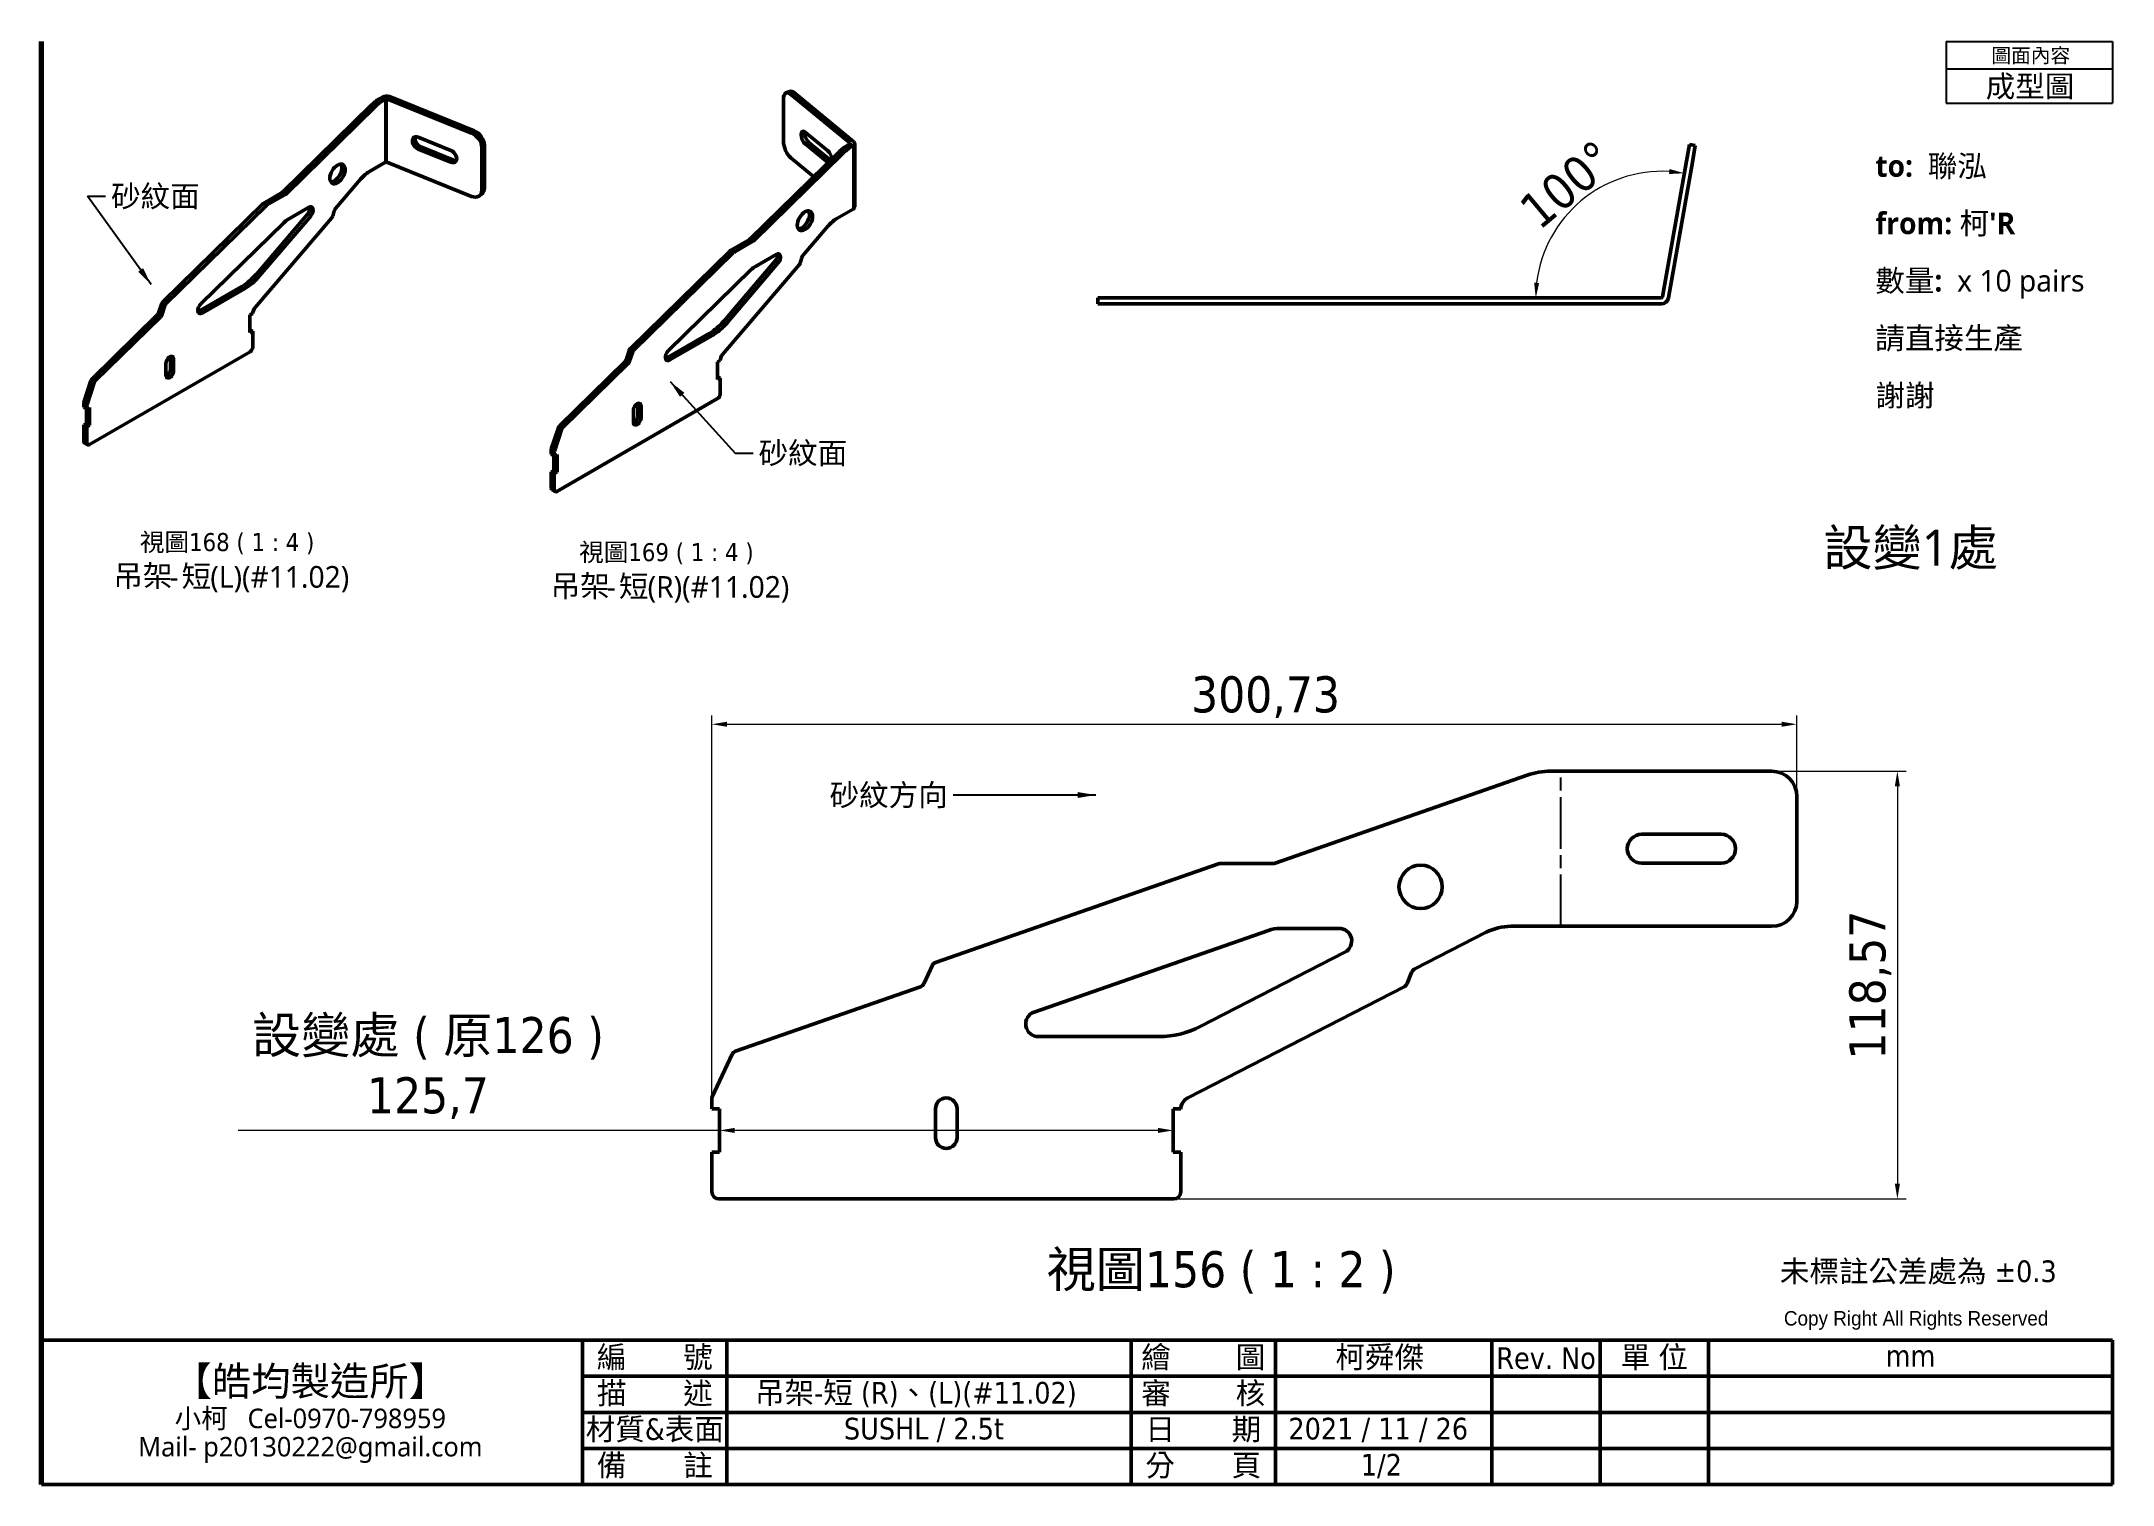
# Model space of a CAD drawing. Header units: millimetres. Extents: x 10 to 584, y 10 to 410.
import ezdxf
from ezdxf.enums import TextEntityAlignment as Align

# ---------------------------------------------------------------- set-up
doc = ezdxf.new("R2010")
doc.units = ezdxf.units.MM
doc.header["$LTSCALE"] = 2
doc.linetypes.add('CHAIN', pattern=[0.3543, 0.2362, -0.0295, 0.0591, -0.0295])
for name, color, linetype, lineweight in [('可見 (ISO)', 7, 'Continuous', 50), ('圖框 (ISO)', 7, 'Continuous', 70), ('折彎中心線 (ISO)', 7, 'CHAIN', 25), ('標註 (ISO)', 12, 'Continuous', 18), ('標題 (ISO)', 7, 'Continuous', 50), ('窄部可見 (ISO)', 7, 'Continuous', 35), ('符號 (ISO)', 7, 'Continuous', 25)]:
    doc.layers.add(name, color=color, linetype=linetype, lineweight=lineweight)
doc.styles.add('@2.0標示文字 (ISO)', font='tahoma_0.ttf')
doc.styles.add('@2.5註記文字 (ISO)', font='tahoma_0.ttf')
doc.styles.add('@3.0標示文字 (ISO)', font='tahoma_0.ttf')
doc.styles.add('文字型式111', font='Microsoft JhengHei.ttf')
doc.styles.add('文字型式117', font='segoeui_0.ttf')
doc.styles.add('標示文字 (ISO)', font='tahoma_0.ttf')
doc.styles.add('註記文字 (ISO)', font='tahoma_0.ttf')
doc.dimstyles.new('預設 (ISO)', dxfattribs={"dimscale": 2, "dimtxt": 5, "dimasz": 2.1, "dimexe": 1.2, "dimexo": 0.5, "dimgap": 0.3, "dimtad": 1, "dimrnd": 1e-08, "dimtxsty": '標示文字 (ISO)', "dimcen": 0.09, "dimdle": 3, "dimclrd": 256, "dimclre": 256, "dimclrt": 256, "dimazin": 2, "dimtfac": 1, "dimtmove": 0, "dimatfit": 3, "dimfxl": 0, "dimtolj": 1, "dimtzin": 0, "dimlwd": -1, "dimlwe": -1, "dimarcsym": 0})
doc.dimstyles.new('預設 - Method 1b (ISO)$7', dxfattribs={"dimscale": 2, "dimtxt": 3, "dimasz": 2.5, "dimexe": 3.175, "dimexo": 0, "dimgap": 0.762, "dimtad": 1, "dimtoh": 1, "dimrnd": 1e-08, "dimtxsty": '註記文字 (ISO)', "dimcen": 0.09, "dimdle": 10, "dimclrd": 256, "dimclre": 256, "dimclrt": 256, "dimazin": 2, "dimtfac": 1.166667, "dimtmove": 0, "dimatfit": 3, "dimfxl": 0, "dimtolj": 1, "dimlwd": -1, "dimlwe": -1, "dimarcsym": 0})

# ---------------------------------------------------------------- blocks, each defined once
blk = doc.blocks.new('圖框 預設圖框')
at = {"layer": '圖框 (ISO)', "flags": 128}
blk.add_lwpolyline([(5, 5), (5, 205)], dxfattribs=at)
blk = doc.blocks.new('標題欄框 KSJ-單位mm')
at = {"layer": '標題 (ISO)'}
for p, q in [((41.84, 139.37), (328.84, 139.37)), ((41.84, 130.09), (41.84, 139.37)), ((116.84, 139.37), (116.84, 119.37)), ((136.84, 139.37), (136.84, 119.37)), ((136.84, 139.37), (136.84, 119.37)), ((192.84, 139.37), (192.84, 119.37)), ((212.84, 139.37), (212.84, 119.37)), ((212.84, 139.37), (212.84, 119.37)), ((242.84, 139.37), (242.84, 119.37)), ((257.84, 139.37), (257.84, 119.37)), ((272.84, 139.37), (272.84, 119.37)), ((328.84, 133.09), (328.84, 139.37)), ((116.84, 134.37), (192.84, 134.37)), ((192.84, 134.37), (212.84, 134.37)), ((212.84, 134.37), (242.84, 134.37)), ((242.84, 134.37), (328.84, 134.37)), ((328.84, 133.09), (328.84, 119.37)), ((41.84, 119.37), (41.84, 130.09)), ((116.84, 129.37), (192.84, 129.37)), ((192.84, 129.37), (242.84, 129.37)), ((242.84, 129.37), (328.84, 129.37)), ((116.84, 124.37), (192.84, 124.37)), ((192.84, 124.37), (242.84, 124.37)), ((242.84, 124.37), (328.84, 124.37)), ((41.84, 119.37), (328.84, 119.37)), ((242.84, 119.37), (328.84, 119.37))]:
    blk.add_line(p, q, dxfattribs=at)
at = {"layer": '標題 (ISO)', "insert": (283.3, 143.41), "char_height": 2, "attachment_point": 1, "style": '註記文字 (ISO)'}
blk.add_mtext('\\f新細明體|b0|i0;\\H2.0000;Copy Right All Rights Reserved', dxfattribs=at)
at = {"layer": '標題 (ISO)', "char_height": 3, "attachment_point": 5, "style": '註記文字 (ISO)'}
for s, insert, width in [('編       號', (126.84, 136.87), 20), ('繪        圖        ', (202.84, 136.87), 20), ('Rev. No', (250.34, 136.87), 15), ('單 位 ', (265.34, 136.87), 15), ('mm', (300.84, 137.21), 56), ('描       述', (126.84, 131.87), 20), ('審        核', (202.84, 131.87), 20), ('材質&表面', (126.84, 126.87), 20), ('日       期', (202.84, 126.87), 20), ('備       註', (126.84, 121.87), 20), ('分       頁', (202.84, 121.87), 20)]:
    blk.add_mtext(s, dxfattribs=dict(at, insert=insert, width=width))
at = {"layer": '標題 (ISO)', "insert": (79.1, 129.03), "char_height": 3, "width": 74.2489, "attachment_point": 5, "line_spacing_factor": 0.871881, "style": '註記文字 (ISO)'}
blk.add_mtext('{\\fMicrosoft JhengHei|b1|i0|c136|p34;\\H1.33333x;【皓均製造所】\\P\\fMicrosoft JhengHei|b0|i0|c136|p34;\\H0.675x;小柯   \\fMicrosoft JhengHei|b0|i0|c0|p34;Cel-\\f@Microsoft JhengHei|b0|i0|c0|p34;0970-798959\\H1.40979x; \\H0.70932x;\\P\\fMicrosoft JhengHei|b0|i0|c0|p34;Mail- \\f@Microsoft JhengHei|b0|i0|c0|p34;p20130222@gmail.com\\H1.08693x; }', dxfattribs=at)
at = {"layer": '標題 (ISO)', "style": '註記文字 (ISO)'}
for tag, p in [('請輸入編號', (164.84, 136.87)), ('請輸入審核人員', (227.84, 131.87)), ('(變更序號)輸入1', (250.34, 131.87)), ('變更的日期1', (265.34, 131.87)), ('設計變更的內容1', (300.84, 131.87)), ('(變更序號)輸入2', (250.34, 126.87)), ('變更的日期2', (265.34, 126.87)), ('設計變更的內容2', (300.84, 126.87)), ('請輸入備註', (164.84, 121.87)), ('(變更序號)輸入3', (250.34, 121.87)), ('變更的日期3', (265.34, 121.87)), ('設計變更的內容3', (300.84, 121.87))]:
    blk.add_attdef(tag, text='', height=3, dxfattribs=at).set_placement(p, align=Align.MIDDLE_CENTER)
for tag, p in [('請輸入繪圖人員_001', (221.16, 135.53)), ('請輸入描述_001', (140.73, 130.6)), ('請輸入材質&表面處理_001', (153.05, 125.62)), ('請輸入日期_001', (214.64, 125.62)), ('請輸入分頁_001', (224.67, 120.62))]:
    blk.add_attdef(tag, p, '', height=3, dxfattribs=at)
blk = doc.blocks.new('表格1')
at = {"layer": '符號 (ISO)'}
for p, q in [((268.95, 205), (292, 205)), ((268.95, 205), (268.95, 201.22)), ((292, 205), (292, 201.22)), ((268.95, 201.22), (292, 201.22)), ((268.95, 201.22), (268.95, 196.44)), ((292, 201.22), (292, 196.44)), ((268.95, 196.44), (292, 196.44))]:
    blk.add_line(p, q, dxfattribs=at)
at = {"layer": '符號 (ISO)', "attachment_point": 7}
for s, insert, char_height, style in [('圖面內容', (275.21, 201.83), 2, '@2.0標示文字 (ISO)'), ('成型圖', (274.42, 196.92), 3, '@3.0標示文字 (ISO)')]:
    blk.add_mtext(s, dxfattribs=dict(at, insert=insert, char_height=char_height, style=style))
blk = doc.blocks.new('*D11')
at = {"layer": 'Defpoints', "color": 0}
for p in [(465.91, 376.8), (445.33, 371.12), (341.39, 338.91), (459.23, 338.91)]:
    blk.add_point(p, dxfattribs=at)
at = {"layer": '標註 (ISO)'}
blk.add_line((342.39, 338.91), (426.54, 338.91), dxfattribs=at)
blk.add_arc((459.23, 338.91), 35.09, 86.86251, 173.13749, dxfattribs=at)
for points in [[(461.23, 374.64), (461.07, 373.25), (465.32, 373.46)], [(425.09, 343.06), (423.69, 343.14), (424.14, 338.91)]]:
    blk.add_solid(points, dxfattribs=at)
at = {"layer": '標註 (ISO)', "insert": (429.59, 374.22), "char_height": 10, "attachment_point": 2, "rotation": 40, "style": '標示文字 (ISO)'}
blk.add_mtext('\\A1;100°', dxfattribs=at)
blk = doc.blocks.new('*D12')
at = {"layer": 'Defpoints', "color": 0}
for p in [(496.51, 220.74), (496.51, 200.73), (195.78, 116.83)]:
    blk.add_point(p, dxfattribs=at)
at = {"layer": '標註 (ISO)'}
for p, q in [((195.78, 117.83), (195.78, 223.14)), ((199.98, 220.74), (492.31, 220.74)), ((496.51, 201.73), (496.51, 223.14))]:
    blk.add_line(p, q, dxfattribs=at)
for points in [[(199.98, 221.44), (199.98, 220.04), (195.78, 220.74)], [(492.31, 221.44), (492.31, 220.04), (496.51, 220.74)]]:
    blk.add_solid(points, dxfattribs=at)
at = {"layer": '標註 (ISO)', "insert": (349.25, 234.03), "char_height": 10, "attachment_point": 2, "style": '標示文字 (ISO)'}
blk.add_mtext('\\A1;300,73', dxfattribs=at)
blk = doc.blocks.new('*D13')
at = {"layer": 'Defpoints', "color": 0}
for p in [(489.51, 207.73), (323.78, 89.16), (524.36, 89.16)]:
    blk.add_point(p, dxfattribs=at)
at = {"layer": '標註 (ISO)'}
for p, q in [((490.51, 207.73), (526.76, 207.73)), ((524.36, 203.53), (524.36, 93.36)), ((324.78, 89.16), (526.76, 89.16))]:
    blk.add_line(p, q, dxfattribs=at)
for points in [[(523.66, 203.53), (525.06, 203.53), (524.36, 207.73)], [(523.66, 93.36), (525.06, 93.36), (524.36, 89.16)]]:
    blk.add_solid(points, dxfattribs=at)
at = {"layer": '標註 (ISO)', "insert": (511.05, 148.45), "char_height": 10, "attachment_point": 2, "rotation": 90, "style": '標示文字 (ISO)'}
blk.add_mtext('\\A1;118,57', dxfattribs=at)
blk = doc.blocks.new('*D14')
at = {"layer": 'Defpoints', "color": 0}
for p in [(197.93, 114.16), (323.63, 114.16), (323.63, 108.16)]:
    blk.add_point(p, dxfattribs=at)
at = {"layer": '標註 (ISO)'}
for p, q in [((197.93, 108.16), (64.52, 108.16)), ((319.43, 108.16), (202.13, 108.16))]:
    blk.add_line(p, q, dxfattribs=at)
for points in [[(202.13, 108.86), (202.13, 107.46), (197.93, 108.16)], [(319.43, 108.86), (319.43, 107.46), (323.63, 108.16)]]:
    blk.add_solid(points, dxfattribs=at)
at = {"layer": '標註 (ISO)', "insert": (117.11, 139.58), "char_height": 10, "attachment_point": 2, "style": '標示文字 (ISO)'}
blk.add_mtext('\\A1;\\fTahoma|b0|i0;\\H10.0000;設變處 ( 原126 )\\P\\fTahoma|b0|i0;\\H10.0000;125,7', dxfattribs=at)

msp = doc.modelspace()

# ---------------------------------------------------------------- linework, layer by layer
at = {"layer": '可見 (ISO)'}
for p, q in [((216.347, 395.705), (217.371, 396.119)), ((101.615, 392.465), (76.902, 368.248)), ((102.499, 391.954), (77.786, 367.737)), ((104.513, 394.593), (103.943, 394.264)), ((105.397, 394.083), (104.827, 393.754)), ((129.187, 384.611), (105.717, 394.099)), ((129.904, 385.203), (106.434, 394.69)), ((215.651, 382.276), (215.651, 394.115)), ((217.659, 395.318), (234.092, 381.768)), ((218.682, 395.732), (235.116, 382.182)), ((227.983, 379.661), (221.674, 384.863)), ((114.442, 383.428), (123.453, 379.785)), ((123.453, 376.519), (114.442, 380.162)), ((124.17, 377.11), (115.159, 380.753)), ((132.054, 368.755), (132.054, 380.595)), ((132.771, 369.347), (132.771, 381.186)), ((231.166, 379.454), (206.453, 355.237)), ((232.049, 378.944), (207.337, 354.727)), ((221.674, 381.597), (227.983, 376.395)), ((222.697, 382.011), (228.713, 377.051)), ((234.064, 381.583), (233.494, 381.254)), ((234.948, 381.073), (234.377, 380.743)), ((235.387, 364.13), (235.387, 381.685)), ((465.908, 376.803), (466.718, 381.399)), ((466.718, 381.399), (468.359, 381.11)), ((467.549, 376.514), (468.359, 381.11)), ((100.895, 373.929), (105.397, 376.528)), ((105.717, 376.545), (129.187, 367.057)), ((224.057, 372.488), (217.659, 377.763)), ((465.908, 376.803), (459.274, 339.182)), ((467.549, 376.514), (460.915, 338.893)), ((76.728, 368.113), (71.538, 365.116)), ((77.612, 367.602), (72.422, 364.606)), ((91.5, 363.687), (98.47, 371.85)), ((132.13, 367.805), (131.413, 367.214)), ((71.364, 364.981), (43.637, 337.81)), ((72.247, 364.471), (44.521, 337.3)), ((83.744, 362.115), (69.573, 345.516)), ((78.304, 360.654), (84.062, 363.978)), ((90.721, 361.588), (91.172, 363.088)), ((230.446, 360.919), (234.948, 363.518)), ((54.185, 337.259), (77.14, 359.754)), ((69.229, 336.223), (90.43, 361.056)), ((84.628, 361.605), (70.457, 345.006)), ((221.051, 350.677), (228.02, 358.84)), ((200.914, 351.971), (173.187, 324.8)), ((201.798, 351.461), (174.071, 324.289)), ((206.279, 355.102), (201.089, 352.106)), ((207.163, 354.592), (201.973, 351.596)), ((207.855, 347.643), (213.612, 350.967)), ((183.736, 324.249), (206.691, 346.743)), ((198.78, 323.212), (219.98, 348.045)), ((213.295, 349.105), (199.124, 332.506)), ((214.178, 348.595), (200.007, 331.995)), ((220.272, 348.577), (220.723, 350.077)), ((65.53, 342.051), (53.709, 335.227)), ((66.413, 341.541), (54.593, 334.716)), ((302.815, 338.907), (302.815, 337.24)), ((302.815, 338.907), (302.908, 338.907)), ((306.592, 338.907), (302.908, 338.907)), ((306.592, 338.907), (307.169, 338.907)), ((341.393, 338.907), (307.169, 338.907)), ((341.97, 338.907), (341.393, 338.907)), ((343.579, 338.907), (341.97, 338.907)), ((343.579, 338.907), (344.156, 338.907)), ((396.438, 338.907), (344.156, 338.907)), ((396.438, 338.907), (396.767, 338.907)), ((406.553, 338.907), (396.767, 338.907)), ((406.882, 338.907), (406.553, 338.907)), ((453.48, 338.907), (406.882, 338.907)), ((453.48, 338.907), (457.87, 338.907)), ((458.946, 338.907), (457.87, 338.907)), ((42.171, 334.212), (24.021, 316.426)), ((43.055, 333.702), (24.905, 315.916)), ((43.331, 337.314), (42.477, 334.709)), ((44.214, 336.804), (43.361, 334.198)), ((67.798, 334.175), (68.558, 334.614)), ((67.798, 329.276), (67.798, 334.175)), ((68.558, 334.564), (68.515, 334.589)), ((68.558, 334.614), (68.558, 334.564)), ((302.815, 337.24), (302.908, 337.24)), ((306.592, 337.24), (302.908, 337.24)), ((306.592, 337.24), (307.169, 337.24)), ((341.393, 337.24), (307.169, 337.24)), ((341.97, 337.24), (341.393, 337.24)), ((343.579, 337.24), (341.97, 337.24)), ((343.579, 337.24), (344.156, 337.24)), ((396.438, 337.24), (344.156, 337.24)), ((396.438, 337.24), (396.767, 337.24)), ((406.553, 337.24), (396.767, 337.24)), ((406.882, 337.24), (406.553, 337.24)), ((453.48, 337.24), (406.882, 337.24)), ((453.48, 337.24), (457.87, 337.24)), ((458.946, 337.24), (457.87, 337.24)), ((68.558, 329.715), (67.798, 330.154)), ((68.558, 329.715), (67.798, 329.276)), ((68.558, 325.225), (68.558, 329.715)), ((195.08, 329.041), (183.26, 322.216)), ((195.964, 328.531), (184.144, 321.706)), ((23.303, 298.28), (67.851, 324)), ((45.754, 322.469), (45.754, 319.203)), ((46.638, 321.959), (46.638, 318.693)), ((172.881, 324.304), (172.028, 321.698)), ((173.765, 323.793), (172.912, 321.188)), ((197.349, 321.165), (198.109, 321.604)), ((198.066, 321.579), (198.109, 321.554)), ((198.109, 321.604), (198.109, 321.554)), ((23.715, 315.93), (21.762, 309.965)), ((44.516, 317.468), (44.516, 320.734)), ((171.722, 321.202), (153.572, 303.416)), ((172.606, 320.692), (154.456, 302.905)), ((197.349, 316.266), (197.349, 321.165)), ((197.349, 317.144), (198.109, 316.705)), ((198.109, 316.705), (197.349, 316.266)), ((198.109, 312.214), (198.109, 316.705)), ((24.599, 315.42), (22.646, 309.455)), ((152.854, 285.27), (197.402, 310.989)), ((21.712, 309.677), (21.712, 308.588)), ((22.596, 308.078), (21.712, 308.588)), ((22.472, 308.15), (22.472, 304.128)), ((22.596, 309.167), (22.596, 308.078)), ((22.596, 308.078), (23.356, 308.517)), ((23.356, 308.517), (23.356, 303.618)), ((174.067, 304.457), (174.067, 307.723)), ((175.305, 309.458), (175.305, 306.192)), ((176.188, 308.948), (176.188, 305.682)), ((22.472, 304.128), (21.712, 303.689)), ((21.712, 303.689), (21.712, 299.199)), ((22.596, 303.179), (21.712, 303.689)), ((21.919, 298.741), (22.803, 298.231)), ((23.356, 303.618), (22.472, 304.128)), ((23.356, 303.618), (22.596, 303.179)), ((22.596, 303.179), (22.596, 298.688)), ((153.266, 302.92), (151.313, 296.954)), ((154.15, 302.409), (152.196, 296.444)), ((151.263, 296.667), (151.263, 295.578)), ((151.263, 295.578), (152.147, 295.068)), ((152.023, 295.139), (152.023, 291.118)), ((152.147, 296.157), (152.147, 295.068)), ((152.147, 295.068), (152.907, 295.507)), ((152.907, 295.507), (152.907, 290.608)), ((152.023, 291.118), (151.263, 290.679)), ((151.263, 290.679), (151.263, 286.188)), ((151.263, 290.679), (152.147, 290.169)), ((152.023, 291.118), (152.907, 290.608)), ((152.907, 290.608), (152.147, 290.169)), ((152.147, 290.169), (152.147, 285.678)), ((151.47, 285.73), (152.354, 285.22)), ((489.513, 207.733), (428.364, 207.733)), ((421.779, 206.618), (351.882, 182.247)), ((496.513, 171.733), (496.513, 200.733)), ((453.513, 190.233), (475.513, 190.233)), ((336.216, 182.08), (257.792, 154.736)), ((351.388, 182.164), (336.71, 182.164)), ((475.513, 182.233), (453.513, 182.233)), ((285.129, 140.968), (350.054, 163.606)), ((353.346, 164.164), (369.631, 164.164)), ((390.671, 152.932), (410.383, 163.072)), ((417.245, 164.733), (489.513, 164.733)), ((371.232, 157.551), (331.151, 136.933)), ((256.927, 153.954), (254.513, 148.778)), ((388.467, 148.891), (389.742, 151.928)), ((253.648, 147.996), (202.312, 130.096)), ((327.679, 117.154), (387.643, 148)), ((319.715, 134.164), (286.281, 134.164)), ((201.446, 129.314), (195.921, 117.465)), ((195.78, 116.831), (195.78, 114.164)), ((195.78, 114.164), (197.93, 114.164)), ((197.93, 114.164), (197.93, 102.164)), ((257.78, 106.164), (257.78, 114.164)), ((263.78, 114.164), (263.78, 106.164)), ((323.63, 102.164), (323.63, 114.164)), ((323.63, 114.164), (325.78, 114.164)), ((325.78, 114.164), (325.78, 114.041)), ((197.93, 102.164), (195.78, 102.164)), ((195.78, 102.164), (195.78, 91.164)), ((325.78, 102.164), (323.63, 102.164)), ((325.78, 91.164), (325.78, 102.164)), ((197.78, 89.164), (323.78, 89.164))]:
    msp.add_line(p, q, dxfattribs=at)
msp.add_circle((392.239, 175.667), 6, dxfattribs=at)
for centre, radius, start, end in [((458.946, 339.24), 0.333, 270, 350), ((458.946, 339.24), 2, 270, 350), ((428.364, 187.733), 20, 90, 109.222142), ((489.513, 200.733), 7, 0, 90), ((453.513, 186.233), 4, 90, 270), ((475.513, 186.233), 4, 270, 90), ((336.71, 180.664), 1.5, 90, 109.222142), ((351.388, 183.664), 1.5, 270, 289.222142), ((489.513, 171.733), 7, 270, 0), ((353.346, 154.164), 10, 90, 109.222142), ((369.631, 160.664), 3.5, 297.222142, 90), ((417.245, 149.733), 15, 90, 117.222142), ((258.286, 153.32), 1.5, 109.222142, 155), ((391.586, 151.153), 2, 117.222142, 157.222142), ((253.154, 149.412), 1.5, 289.222142, 335), ((386.831, 149.578), 1.775, 297.222142, 337.222142), ((286.281, 137.664), 3.5, 109.222142, 270), ((319.715, 159.164), 25, 270, 297.222142), ((202.806, 128.68), 1.5, 109.222142, 155), ((197.28, 116.831), 1.5, 155, 180), ((260.78, 114.164), 3, 0, 180), ((329.28, 114.041), 3.5, 117.222142, 180), ((260.78, 106.164), 3, 180, 0), ((197.78, 91.164), 2, 180, 270), ((323.78, 91.164), 2, 270, 0)]:
    msp.add_arc(centre, radius, start, end, dxfattribs=at)
for centre, major_axis, ratio, start_param, end_param in [((218.682, 392.874), (-1.312, 3.245), 0.4683232, 5.5710674, 6.2831853), ((103.943, 386.099), (-5, -8.66), 0.5773503, 3.9269908, 4.2624805), ((104.827, 385.589), (-5, -8.66), 0.5773503, 3.9269908, 4.2624805), ((105.574, 393.981), (-1.5, 0), 0.5773503, 4.1015237, 5.4977871), ((105.574, 393.981), (-0.25, 0), 0.5773503, 4.1015237, 5.4977871), ((217.659, 392.46), (-1.312, 3.245), 0.4683232, 5.5710674, 7.1418637), ((129.187, 381.754), (-2.227, 2.7), 0.6688348, 3.8231013, 5.3938976), ((129.904, 382.345), (-2.227, 2.7), 0.6688348, 3.8231013, 5.3938976), ((221.674, 383.23), (-0.75, 1.854), 0.4683232, 5.5710674, 8.71266), ((222.697, 383.644), (0.75, -1.854), 0.4683232, 3.7721252, 5.5710674), ((114.442, 381.795), (-1.272, 1.543), 0.6688348, 5.3938976, 8.5354903), ((115.159, 382.386), (-1.272, 1.543), 0.6688348, 0.3547375, 2.2523049), ((123.453, 378.152), (1.272, -1.543), 0.6688348, 5.3938976, 8.5354903), ((217.659, 380.621), (-1.312, 3.245), 0.4683232, 0.8586784, 2.4294747), ((227.983, 378.028), (-0.75, 1.854), 0.4683232, 4.2062621, 5.5710674), ((233.494, 373.089), (-5, -8.66), 0.5773503, 3.9269908, 4.2624805), ((234.377, 372.578), (-5, -8.66), 0.5773503, 3.9269908, 4.2624805), ((233.887, 381.685), (0.25, 0), 0.5773503, 5.4977871, 6.8940505), ((233.887, 381.685), (1.5, 0), 0.5773503, 5.4977871, 6.8940505), ((91.171, 373.799), (1.5, 2.598), 0.5773503, 3.4406587, 5.9841193), ((100.895, 367.806), (3.75, 6.495), 0.5773503, 0.7853982, 1.2605142), ((105.574, 376.426), (0.25, 0), 0.5773503, 0.9599311, 2.3561945), ((124.17, 378.743), (1.272, -1.543), 0.6688348, 5.3938976, 5.9284478), ((227.983, 378.028), (0.75, -1.854), 0.4683232, 5.5710674, 5.6000371), ((76.728, 368.725), (-0.375, -0.65), 0.5773503, 0.7853982, 1.1208878), ((77.612, 368.215), (-0.375, -0.65), 0.5773503, 0.7853982, 1.1208878), ((129.187, 369.914), (2.227, -2.7), 0.6688348, 5.3938976, 6.9646939), ((129.904, 370.506), (2.227, -2.7), 0.6688348, 0, 0.6815086), ((71.538, 364.504), (-0.375, -0.65), 0.5773503, 3.9269908, 4.2624805), ((72.422, 363.994), (-0.375, -0.65), 0.5773503, 3.9269908, 4.2624805), ((83.178, 363.059), (-0.875, -1.516), 0.5773503, 1.2605142, 2.6121223), ((84.062, 362.549), (0.875, 1.516), 0.5773503, 4.4021068, 7.0685835), ((91.824, 363.148), (0.5, 0.866), 0.5773503, 1.2605142, 1.9586459), ((220.722, 360.789), (1.5, 2.598), 0.5773503, 3.4406587, 5.9841193), ((233.887, 364.13), (1.5, 0), 0.5773503, 5.4977871, 6.2831853), ((78.304, 356.571), (2.5, 4.33), 0.5773503, 0.7853982, 1.1208878), ((90.143, 361.534), (0.444, 0.768), 0.5773503, 4.4021068, 5.1002385), ((230.446, 354.795), (3.75, 6.495), 0.5773503, 0.7853982, 1.2605142), ((201.089, 351.494), (-0.375, -0.65), 0.5773503, 3.9269908, 4.2624805), ((201.973, 350.983), (-0.375, -0.65), 0.5773503, 3.9269908, 4.2624805), ((206.279, 355.715), (-0.375, -0.65), 0.5773503, 0.7853982, 1.1208878), ((207.163, 355.204), (-0.375, -0.65), 0.5773503, 0.7853982, 1.1208878), ((212.728, 350.049), (-0.875, -1.516), 0.5773503, 1.2605142, 2.6121223), ((213.612, 349.538), (0.875, 1.516), 0.5773503, 4.4021068, 7.0685835), ((221.375, 350.137), (0.5, 0.866), 0.5773503, 1.2605142, 1.9586459), ((65.53, 352.258), (-6.25, -10.825), 0.5773503, 0.7853982, 1.2605142), ((66.413, 351.747), (-6.25, -10.825), 0.5773503, 0.7853982, 1.2605142), ((207.855, 343.561), (2.5, 4.33), 0.5773503, 0.7853982, 1.1208878), ((219.693, 348.524), (0.444, 0.768), 0.5773503, 4.4021068, 5.1002385), ((41.997, 334.69), (-0.375, -0.65), 0.5773503, 1.1208878, 1.9198622), ((42.881, 334.18), (-0.375, -0.65), 0.5773503, 1.1208878, 1.9198622), ((43.811, 337.333), (-0.375, -0.65), 0.5773503, 4.2624805, 5.0614548), ((44.695, 336.822), (-0.375, -0.65), 0.5773503, 4.2624805, 5.0614548), ((54.593, 336.145), (-0.875, -1.516), 0.5773503, 4.2624805, 7.0685835), ((53.709, 336.656), (-0.875, -1.516), 0.5773503, 0.5294703, 0.7853982), ((69.795, 335.279), (0.875, 1.516), 0.5773503, 1.2605142, 2.3561945), ((195.08, 339.247), (-6.25, -10.825), 0.5773503, 0.7853982, 1.2605142), ((195.964, 338.737), (-6.25, -10.825), 0.5773503, 0.7853982, 1.2605142), ((45.577, 321.346), (0.75, 1.299), 0.5773503, 5.4977871, 8.6393798), ((44.693, 321.857), (-0.75, -1.299), 0.5773503, 2.3561945, 2.5114554), ((67.851, 324.816), (0.5, 0.866), 0.5773503, 3.9269908, 5.4977871), ((171.547, 321.679), (-0.375, -0.65), 0.5773503, 1.1208878, 1.9198622), ((173.362, 324.322), (-0.375, -0.65), 0.5773503, 4.2624805, 5.0614548), ((174.246, 323.812), (-0.375, -0.65), 0.5773503, 4.2624805, 5.0614548), ((184.144, 323.135), (-0.875, -1.516), 0.5773503, 4.2624805, 7.0685835), ((183.26, 323.645), (-0.875, -1.516), 0.5773503, 0.5294703, 0.7853982), ((199.346, 322.268), (0.875, 1.516), 0.5773503, 1.2605142, 2.3561945), ((24.196, 315.949), (-0.375, -0.65), 0.5773503, 4.2624805, 5.0614548), ((25.08, 315.439), (-0.375, -0.65), 0.5773503, 4.2624805, 5.0614548), ((45.577, 318.08), (-0.75, -1.299), 0.5773503, 5.4977871, 8.6393798), ((44.693, 318.591), (-0.75, -1.299), 0.5773503, 0.6301372, 2.3561945), ((172.431, 321.169), (-0.375, -0.65), 0.5773503, 1.1208878, 1.9198622), ((22.242, 309.984), (-0.375, -0.65), 0.5773503, 5.0614548, 5.4977871), ((197.402, 311.806), (0.5, 0.866), 0.5773503, 3.9269908, 5.4977871), ((23.126, 309.473), (-0.375, -0.65), 0.5773503, 5.0614548, 5.4977871), ((175.128, 308.336), (0.75, 1.299), 0.5773503, 5.4977871, 8.6393798), ((175.128, 305.07), (-0.75, -1.299), 0.5773503, 5.4977871, 8.6393798), ((174.244, 305.58), (-0.75, -1.299), 0.5773503, 0.6301372, 2.3561945), ((174.244, 308.846), (-0.75, -1.299), 0.5773503, 2.3561945, 2.5114554), ((22.419, 299.607), (-0.5, -0.866), 0.5773503, 5.4977871, 6.2831853), ((23.303, 299.097), (-0.5, -0.866), 0.5773503, 5.4977871, 7.0685835), ((153.747, 302.938), (-0.375, -0.65), 0.5773503, 4.2624805, 5.0614548), ((154.631, 302.428), (-0.375, -0.65), 0.5773503, 4.2624805, 5.0614548), ((151.793, 296.973), (-0.375, -0.65), 0.5773503, 5.0614548, 5.4977871), ((152.677, 296.463), (-0.375, -0.65), 0.5773503, 5.0614548, 5.4977871), ((151.97, 286.597), (-0.5, -0.866), 0.5773503, 5.4977871, 6.2831853), ((152.854, 286.086), (-0.5, -0.866), 0.5773503, 5.4977871, 7.0685835)]:
    msp.add_ellipse(centre, major_axis=major_axis, ratio=ratio, start_param=start_param, end_param=end_param, dxfattribs=at)
for centre in [(92.055, 373.289), (221.605, 360.278)]:
    msp.add_ellipse(centre, major_axis=(1.5, 2.598), ratio=0.5773503, dxfattribs=at)
at = {"layer": '折彎中心線 (ISO)', "ltscale": 30.341518}
msp.add_line((431.094, 164.733), (431.094, 207.733), dxfattribs=at)
at = {"layer": '窄部可見 (ISO)'}
for p, q in [((102.499, 391.954), (101.615, 392.465)), ((104.827, 393.754), (103.943, 394.264)), ((105.397, 376.528), (105.397, 394.083)), ((105.717, 376.545), (105.717, 394.099)), ((217.659, 395.318), (218.682, 395.732)), ((129.187, 384.611), (129.904, 385.203)), ((114.442, 380.162), (115.159, 380.753)), ((132.054, 380.595), (132.771, 381.186)), ((221.674, 381.597), (222.697, 382.011)), ((231.166, 379.454), (232.049, 378.944)), ((233.494, 381.254), (234.377, 380.743)), ((234.092, 381.602), (234.092, 381.768)), ((234.948, 381.073), (234.948, 363.518)), ((123.453, 376.519), (124.17, 377.11)), ((227.983, 376.395), (228.086, 376.436)), ((77.612, 367.602), (76.728, 368.113)), ((77.786, 367.737), (76.902, 368.248)), ((132.054, 368.755), (132.771, 369.347)), ((72.247, 364.471), (71.364, 364.981)), ((72.422, 364.606), (71.538, 365.116)), ((84.628, 361.605), (83.744, 362.115)), ((200.914, 351.971), (201.798, 351.461)), ((201.089, 352.106), (201.973, 351.596)), ((206.279, 355.102), (207.163, 354.592)), ((206.453, 355.237), (207.337, 354.727)), ((70.457, 345.006), (69.573, 345.516)), ((213.295, 349.105), (214.178, 348.595)), ((66.413, 341.541), (65.53, 342.051)), ((43.055, 333.702), (42.171, 334.212)), ((43.361, 334.198), (42.477, 334.709)), ((44.214, 336.804), (43.331, 337.314)), ((44.521, 337.3), (43.637, 337.81)), ((54.593, 334.716), (53.709, 335.227)), ((195.08, 329.041), (195.964, 328.531)), ((199.124, 332.506), (200.007, 331.995)), ((46.638, 321.959), (45.754, 322.469)), ((172.028, 321.698), (172.912, 321.188)), ((172.881, 324.304), (173.765, 323.793)), ((173.187, 324.8), (174.071, 324.289)), ((183.26, 322.216), (184.144, 321.706)), ((24.599, 315.42), (23.715, 315.93)), ((24.905, 315.916), (24.021, 316.426)), ((46.638, 318.693), (45.754, 319.203)), ((171.722, 321.202), (172.606, 320.692)), ((22.646, 309.455), (21.762, 309.965)), ((22.596, 309.167), (21.712, 309.677)), ((175.305, 309.458), (176.188, 308.948)), ((175.305, 306.192), (176.188, 305.682)), ((22.596, 298.688), (21.712, 299.199)), ((153.266, 302.92), (154.15, 302.409)), ((153.572, 303.416), (154.456, 302.905)), ((151.263, 296.667), (152.147, 296.157)), ((151.313, 296.954), (152.196, 296.444)), ((151.263, 286.188), (152.147, 285.678))]:
    msp.add_line(p, q, dxfattribs=at)

# ---------------------------------------------------------------- block references
at = {"xscale": 2, "yscale": 2, "zscale": 2}
for name in ['圖框 預設圖框', '表格1']:
    msp.add_blockref(name, (0, 0), dxfattribs=at)
msp.add_blockref('標題欄框 KSJ-單位mm', (-73.689, -228.731), dxfattribs=at).add_auto_attribs({'請輸入描述_001': '吊架-短 (R)、(L)(#11.02)', '請輸入材質&表面處理_001': 'SUSHL / 2.5t', '請輸入繪圖人員_001': '柯舜傑', '請輸入日期_001': '2021 / 11 / 26', '請輸入分頁_001': '1/2'})

# ---------------------------------------------------------------- texts
at = {"layer": '符號 (ISO)', "insert": (518.251, 378.475), "char_height": 6, "width": 65.40383, "attachment_point": 1, "line_spacing_factor": 1.589687, "style": '註記文字 (ISO)'}
msp.add_mtext("\\f微軟正黑體|b1|i0;\\H6.0000;to:  聯泓\\P\\f微軟正黑體|b1|i0;\\H6.0000;from: 柯'R\\P\\f微軟正黑體|b1|i0;\\H6.0000;數量: \\f微軟正黑體|b0|i0;\\H6.0000; x 10 pairs\\f微軟正黑體|b1|i0;\\H6.0000;\\P\\f微軟正黑體|b1|i0;\\H6.0000;請直接生產\\P\\f微軟正黑體|b1|i0;\\H6.0000;謝謝", dxfattribs=at)
at = {"layer": '符號 (ISO)', "style": '註記文字 (ISO)'}
for s, insert, char_height, width, attachment_point in [('\\f微軟正黑體|b0|i0;\\H6.0000;砂紋面', (29.318, 370.088), 6, 23.79399, 1), ('\\f微軟正黑體|b0|i0;\\H6.0000;砂紋面', (208.758, 298.91), 6, 23.79399, 1), ('\\f微軟正黑體|b0|i0;\\H10.0000;設變1處', (503.83, 274.717), 10, 47.32189, 1), ('\\f微軟正黑體|b0|i0;\\H6.0000;砂紋方向', (261.19, 204.127), 6, 31.72533, 3), ('未標註公差處為 ±0.3', (491.796, 72.125), 6, 111.61558, 1)]:
    msp.add_mtext(s, dxfattribs=dict(at, insert=insert, char_height=char_height, width=width, attachment_point=attachment_point))
at = {"layer": '符號 (ISO)', "attachment_point": 7}
for s, insert, char_height, style in [('視圖168 ( 1 : 4 )', (37.274, 267.825), 5, '@2.5註記文字 (ISO)'), ('視圖169 ( 1 : 4 )', (159.02, 265.038), 5, '@2.5註記文字 (ISO)'), ('吊架', (29.922, 258.184), 6, '文字型式111'), ('短', (48.844, 258.225), 6, '文字型式111'), ('(L)(#11.02)', (56.808, 257.258), 6, '文字型式117'), ('-', (45.463, 258.622), 6, '文字型式117'), ('吊架', (151.122, 255.398), 6, '文字型式111'), ('-', (166.663, 255.835), 6, '文字型式117'), ('短', (170.044, 255.439), 6, '文字型式111'), ('(R)(#11.02)', (178.009, 254.472), 6, '文字型式117'), ('視圖156 ( 1 : 2 )', (288.568, 62.887), 10, '標示文字 (ISO)')]:
    msp.add_mtext(s, dxfattribs=dict(at, insert=insert, char_height=char_height, style=style))

# ---------------------------------------------------------------- dimensions: what is measured, and where the dimension line sits
at = {"layer": '標註 (ISO)'}
dim = msp.add_angular_dim_3p(base=(445.328, 371.125), center=(459.225, 338.907), p1=(465.908, 376.803), p2=(341.393, 338.907), dimstyle='預設 (ISO)', override={"dimgap": 0.3, "dimse1": 1, "dimadec": 2, "dimtol": 0, "dimlim": 0, "dimtp": 0, "dimtm": 0, "dimtdec": 2}, dxfattribs=at)
dim.commit()
dim.dimension.update_dxf_attribs({"geometry": '*D11', "text_midpoint": (436.672, 365.785), "dimtype": 165})
for base, p1, p2, angle, picture, middle in [((496.513, 220.739), (195.78, 116.831), (496.513, 200.733), 180, '*D12', (349.253, 220.739)), ((524.364, 89.164), (489.513, 207.733), (323.78, 89.164), 90, '*D13', (524.364, 148.448))]:
    dim = msp.add_linear_dim(base=base, p1=p1, p2=p2, angle=angle, dimstyle='預設 (ISO)', override={"dimgap": 0.3, "dimdec": 2, "dimtol": 0, "dimlim": 0, "dimtp": 0, "dimtm": 0, "dimtdec": 2, "dimtofl": 0, "dimatfit": 1}, dxfattribs=at)
    dim.commit()
    dim.dimension.update_dxf_attribs({"geometry": picture, "text_midpoint": middle, "dimtype": 160})
dim = msp.add_linear_dim(base=(323.63, 108.164), p1=(197.93, 114.164), p2=(323.63, 114.164), angle=180, text='\\fTahoma|b0|i0;\\H10.0000;設變處 ( 原126 )\\P\\fTahoma|b0|i0;\\H10.0000;<>', dimstyle='預設 (ISO)', override={"dimgap": 0.3, "dimdec": 2, "dimse1": 1, "dimse2": 1, "dimtol": 0, "dimlim": 0, "dimtp": 0, "dimtm": 0, "dimtdec": 2, "dimtofl": 0, "dimatfit": 2, "dimtvp": -0.25}, dxfattribs=at)
dim.commit()
dim.dimension.update_dxf_attribs({"geometry": '*D14', "text_midpoint": (117.114, 108.164), "dimtype": 160})

# ---------------------------------------------------------------- leaders
at = {"layer": '符號 (ISO)', "annotation_type": 0, "has_hookline": 1}
for points, hookline_direction, text_width in [([(40.416, 342.606), (22.794, 367.088), (27.794, 367.088)], 0, 22.799), ([(184.23, 315.735), (202.234, 295.91), (207.234, 295.91)], 0, 22.799), ([(302.176, 201.127), (262.714, 201.127)], 1, 30.383)]:
    msp.add_leader(points, dimstyle='預設 - Method 1b (ISO)$7', override={"dimtad": 0}, dxfattribs=dict(at, hookline_direction=hookline_direction, text_width=text_width))

doc.saveas('drawing.dxf')
